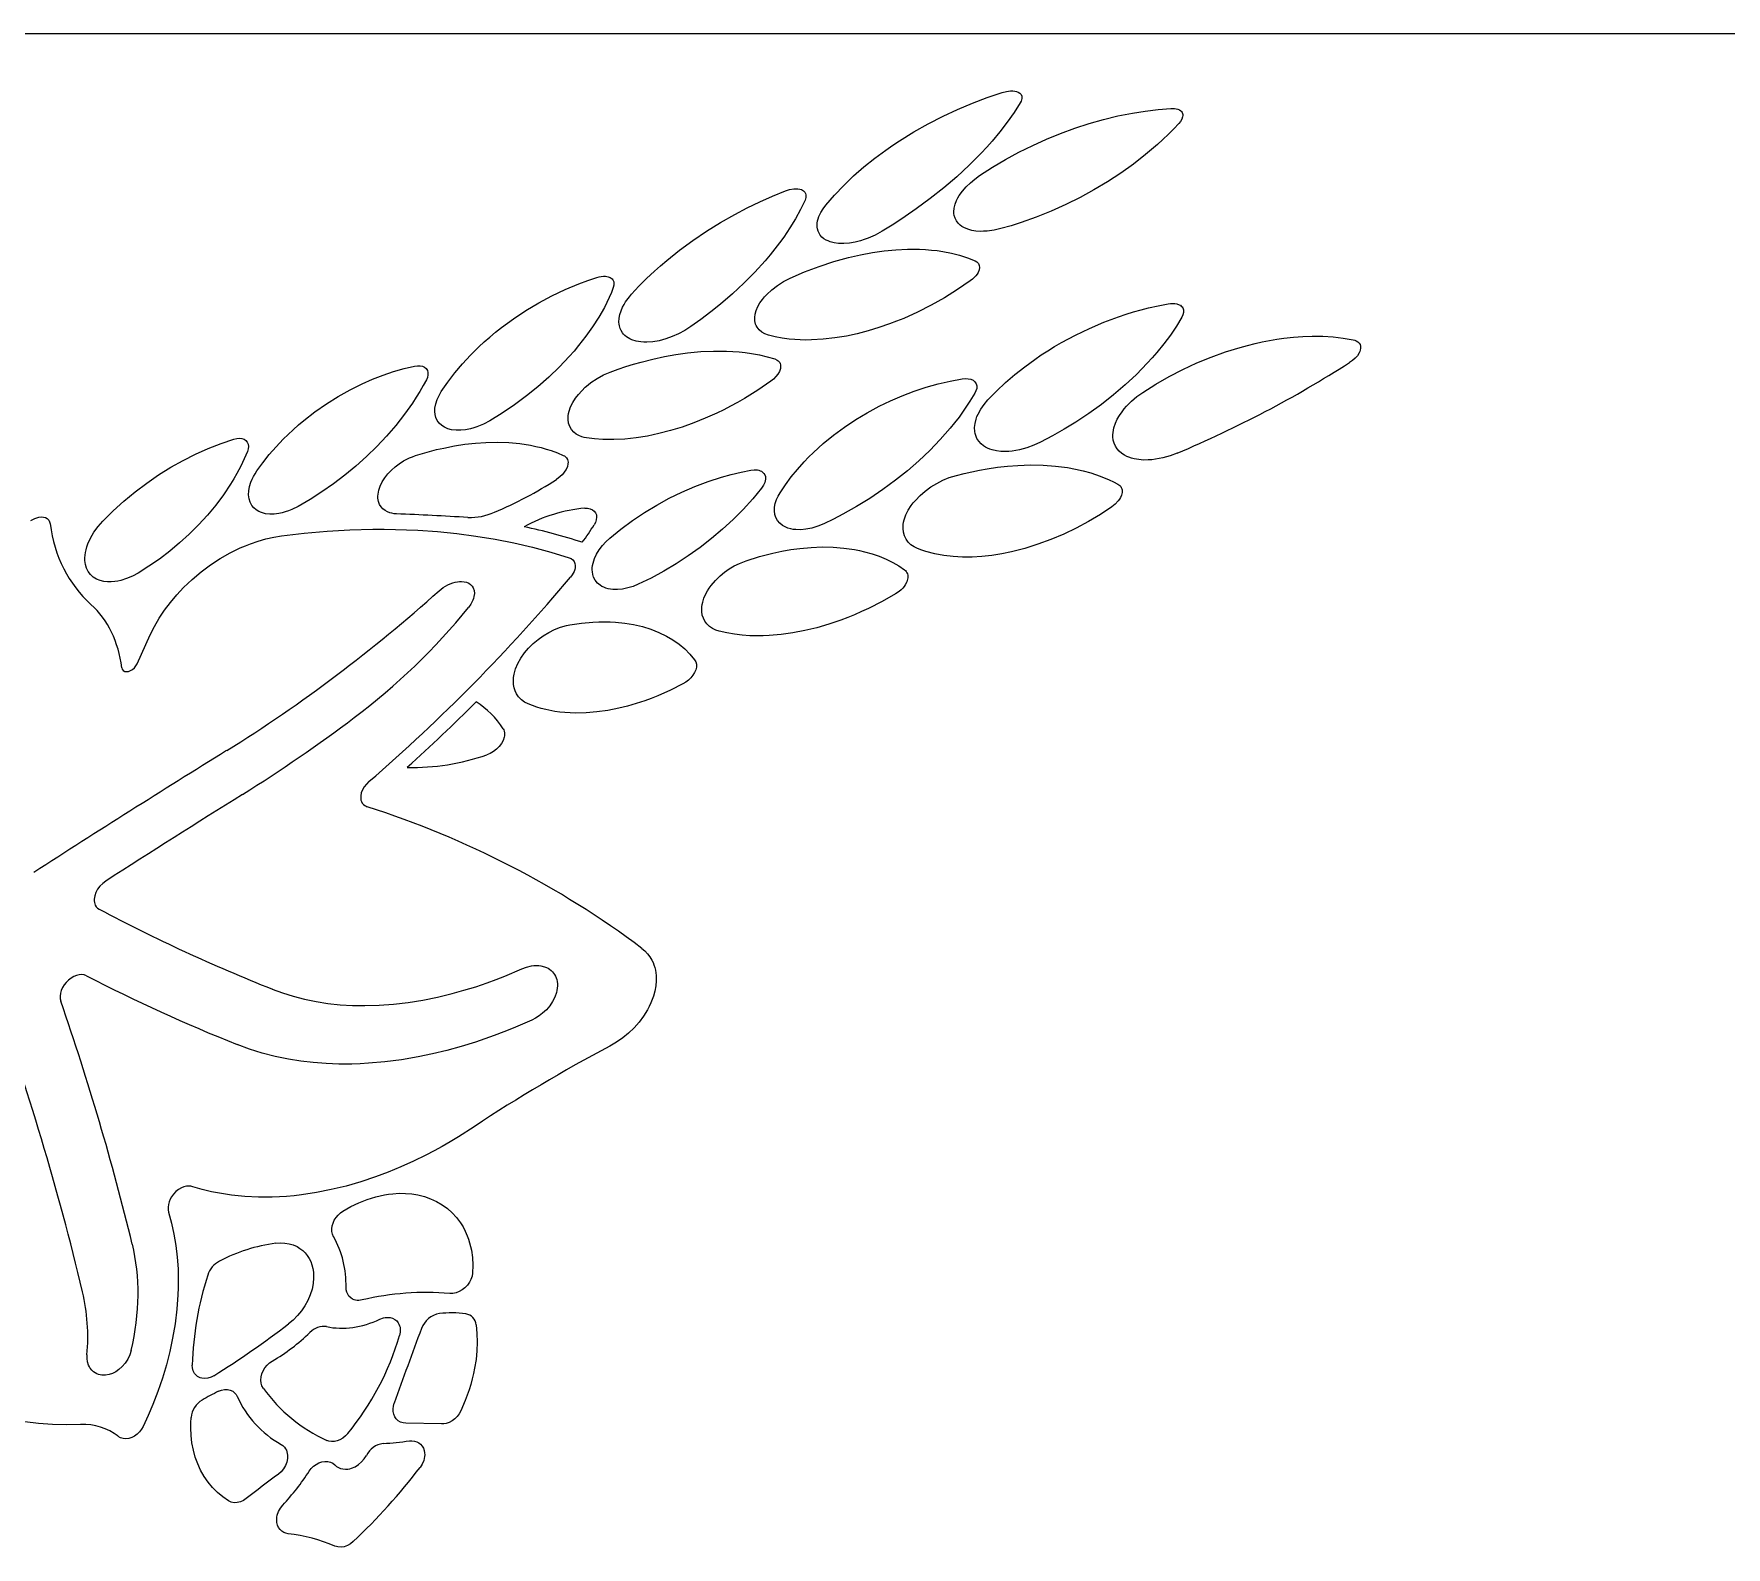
# Model space of a CAD drawing. Extents: x -180 to 858, y -94 to 522.
# Drawn here: x 804.39 to 822.95, y 187.98 to 204.57 of the extents above; entities that cross this region are included whole.
import ezdxf

# ---------------------------------------------------------------- set-up
doc = ezdxf.new("R2010")
doc.units = 0
doc.header["$LTSCALE"] = 7
doc.header["$MEASUREMENT"] = 0
doc.layers.add('8', color=250, linetype='CONTINUOUS', lineweight=15)

msp = doc.modelspace()

# ---------------------------------------------------------------- linework, layer by layer
at = {"layer": '8'}
for p, q in [((811.3815, 204.5703), (798.8225, 204.5703)), ((847.0733, 204.5703), (811.3815, 204.5703)), ((805.5242, 197.6631), (805.6687, 197.9822)), ((808.8622, 189.3312), (808.4699, 189.3399))]:
    msp.add_line(p, q, dxfattribs=at)
for points in [[(815.0107, 203.9282), (815.0564, 203.9397), (815.1024, 203.9452), (815.1258, 203.9451), (815.148, 203.9428), (815.1669, 203.9386), (815.1842, 203.9321), (815.2021, 203.9208), (815.2158, 203.9058), (815.2238, 203.8875), (815.2257, 203.8751), (815.2252, 203.862), (815.2222, 203.847), (815.2167, 203.8319), (815.2077, 203.8145)], [(813.0753, 202.6916), (813.1708, 202.8024), (813.2729, 202.9095), (813.3809, 203.0126), (813.4941, 203.1115), (813.6119, 203.2062), (813.7338, 203.2966), (813.8087, 203.3487), (813.8848, 203.3991), (814.0401, 203.4953), (814.1992, 203.585), (814.3615, 203.6682), (814.5212, 203.7426), (814.6831, 203.8108), (814.8464, 203.8727), (815.0107, 203.9282)], [(815.2077, 203.8145), (815.1394, 203.7073), (815.0648, 203.6015), (814.9843, 203.4972), (814.8985, 203.3945), (814.8402, 203.3289), (814.78, 203.2641), (814.7145, 203.1968), (814.6471, 203.1304), (814.5108, 203.0042), (814.3684, 202.8822), (814.2206, 202.7647), (814.0678, 202.6518), (813.9457, 202.5671), (813.821, 202.4853), (813.6941, 202.4068)], [(814.7615, 203.0164), (814.902, 203.1077), (815.0463, 203.1934), (815.1937, 203.2735), (815.3438, 203.3478), (815.4962, 203.4164), (815.6504, 203.4792), (815.8062, 203.5361), (815.963, 203.5869), (816.1207, 203.6316), (816.2789, 203.67), (816.4373, 203.7018), (816.5783, 203.7245), (816.7188, 203.7414), (816.8582, 203.7525)], [(816.8582, 203.7525), (816.8988, 203.7516), (816.9182, 203.7484), (816.9365, 203.7432), (816.9529, 203.7358), (816.9667, 203.7262), (816.975, 203.7178), (816.9815, 203.7082), (816.9862, 203.6976), (816.9887, 203.6863), (816.9893, 203.6741), (816.9877, 203.6614), (816.9789, 203.6352), (816.9642, 203.6099), (816.9457, 203.5868)], [(816.9457, 203.5868), (816.8902, 203.5276), (816.8326, 203.4695), (816.7727, 203.4121), (816.7109, 203.3558), (816.5827, 203.247), (816.4484, 203.1428), (816.3088, 203.0436), (816.1645, 202.9496), (816.0159, 202.8608), (815.8637, 202.7776), (815.7063, 202.6991), (815.5459, 202.6269), (815.3831, 202.5612), (815.2185, 202.5024), (815.1076, 202.4672), (814.9963, 202.4354)], [(814.9963, 202.4354), (814.92, 202.4181), (814.8439, 202.4078), (814.8064, 202.4055), (814.7694, 202.4053), (814.7213, 202.4085), (814.6753, 202.416), (814.632, 202.428), (814.5883, 202.4467), (814.5685, 202.4584), (814.5502, 202.4715), (814.5263, 202.4941), (814.5067, 202.5199), (814.4921, 202.5485), (814.4828, 202.5797), (814.4798, 202.5992), (814.4787, 202.6193), (814.4822, 202.6607), (814.4926, 202.7029), (814.5093, 202.745), (814.5226, 202.7711), (814.5379, 202.7967), (814.5737, 202.8467), (814.6153, 202.8942), (814.6618, 202.9389), (814.7102, 202.9791), (814.7615, 203.0164)], [(810.9464, 201.7169), (811.0268, 201.8032), (811.1104, 201.8872), (811.197, 201.9689), (811.2638, 202.0286), (811.332, 202.087), (811.4727, 202.1995), (811.6181, 202.3063), (811.7679, 202.4073), (811.9213, 202.5023), (812.078, 202.5912), (812.2143, 202.6625), (812.3526, 202.7294), (812.4924, 202.7917), (812.6332, 202.8492)], [(812.6332, 202.8492), (812.6787, 202.8637), (812.7245, 202.8717), (812.7477, 202.8728), (812.77, 202.8717), (812.7894, 202.8686), (812.8074, 202.863), (812.8201, 202.857), (812.8316, 202.8493), (812.8442, 202.8364), (812.853, 202.8211), (812.8576, 202.8041), (812.8581, 202.7908), (812.8565, 202.7768), (812.8475, 202.7484)], [(812.8475, 202.7484), (812.7983, 202.6458), (812.7425, 202.5437), (812.6807, 202.4426), (812.6134, 202.3426), (812.5664, 202.2777), (812.5172, 202.2136), (812.4644, 202.148), (812.4096, 202.0833), (812.2963, 201.9586), (812.1766, 201.8376), (812.051, 201.7207), (811.9201, 201.6079), (811.8142, 201.5228), (811.7055, 201.4404), (811.5944, 201.3611)], [(813.6941, 202.4068), (813.6176, 202.365), (813.5382, 202.3301), (813.4978, 202.3153), (813.457, 202.3024), (813.3956, 202.287), (813.3344, 202.2767), (813.2743, 202.2718), (813.2161, 202.2729), (813.1672, 202.2793), (813.1215, 202.2913), (813.1001, 202.2995), (813.08, 202.3092), (813.0554, 202.3245), (813.0336, 202.3425), (813.0152, 202.3631), (813.0014, 202.3843), (812.9909, 202.4075), (812.984, 202.4323), (812.9811, 202.4518), (812.9803, 202.4719), (812.9817, 202.4951), (812.9855, 202.5188), (812.992, 202.5435), (813.0006, 202.5683), (813.0204, 202.6107), (813.0455, 202.6518), (813.0753, 202.6916)], [(812.684, 201.8919), (812.8422, 201.9599), (813.0023, 202.0203), (813.1637, 202.0731), (813.2448, 202.0964), (813.3259, 202.1178), (813.4559, 202.1476), (813.5858, 202.1718), (813.7152, 202.1904), (813.8436, 202.203), (813.9708, 202.2094), (814.1033, 202.209), (814.1697, 202.2059), (814.2355, 202.2008), (814.2982, 202.1938), (814.3601, 202.1849), (814.4525, 202.1672), (814.5422, 202.1445), (814.6288, 202.1167), (814.7116, 202.0836)], [(814.7116, 202.0836), (814.7327, 202.0708), (814.749, 202.0531), (814.7586, 202.0317), (814.7608, 202.0075), (814.7559, 201.9816), (814.7452, 201.9556), (814.7341, 201.937), (814.721, 201.9192), (814.7039, 201.8999), (814.6848, 201.882), (814.6585, 201.8611)], [(808.8596, 200.65), (808.9306, 200.7533), (809.0076, 200.8541), (809.0903, 200.9519), (809.1782, 201.0465), (809.2706, 201.1377), (809.3305, 201.1929), (809.392, 201.2466), (809.4549, 201.2988), (809.5192, 201.3495), (809.6512, 201.4461), (809.7875, 201.5362), (809.928, 201.6199), (810.072, 201.6968), (810.2185, 201.7667), (810.3668, 201.8291), (810.4652, 201.866), (810.5639, 201.8995)], [(810.5639, 201.8995), (810.5886, 201.9064), (810.6135, 201.9111), (810.6373, 201.9132), (810.6602, 201.9129), (810.6878, 201.9084), (810.7126, 201.8987), (810.7327, 201.8838), (810.7402, 201.8747), (810.7503, 201.8533), (810.7527, 201.8412), (810.7521, 201.8155), (810.7451, 201.7889)], [(810.7451, 201.7889), (810.7238, 201.7346), (810.7002, 201.6803), (810.6471, 201.5722), (810.5864, 201.4649), (810.5188, 201.3592), (810.4449, 201.2552), (810.3652, 201.1534), (810.315, 201.0934), (810.2628, 201.0344), (810.1536, 200.9193), (810.0384, 200.8085), (809.9177, 200.7023), (809.7919, 200.6008), (809.6616, 200.5044), (809.5276, 200.4136), (809.3905, 200.3288)], [(811.5944, 201.3611), (811.5294, 201.3195), (811.4617, 201.2828), (811.392, 201.2515), (811.3211, 201.2259), (811.2497, 201.2067), (811.1787, 201.1944), (811.1112, 201.1896), (811.0783, 201.1902), (811.0461, 201.1928), (810.9963, 201.2016), (810.9501, 201.2162), (810.928, 201.2262), (810.9073, 201.2378), (810.8895, 201.2501), (810.8731, 201.2638), (810.8588, 201.2783), (810.8462, 201.294), (810.832, 201.3168), (810.8209, 201.3414), (810.8131, 201.3677), (810.8095, 201.3883), (810.8077, 201.4096), (810.8098, 201.4538), (810.8173, 201.4932), (810.8299, 201.5332), (810.8471, 201.573), (810.8627, 201.6026), (810.8804, 201.6316), (810.9215, 201.6877), (810.9464, 201.7169)], [(812.4468, 201.2673), (812.4081, 201.2815), (812.3736, 201.3009), (812.3444, 201.3254), (812.332, 201.3396), (812.3214, 201.355), (812.3125, 201.3714), (812.3055, 201.3888), (812.2975, 201.4234), (812.2961, 201.4602), (812.3011, 201.4991), (812.3123, 201.5386), (812.3298, 201.5797), (812.3526, 201.62), (812.3798, 201.6589), (812.4027, 201.6869), (812.4276, 201.714), (812.4819, 201.7647), (812.5452, 201.8131), (812.613, 201.8556), (812.684, 201.8919)], [(814.6585, 201.8611), (814.5208, 201.7665), (814.3784, 201.6779), (814.2321, 201.5957), (814.0822, 201.5201), (813.9296, 201.4516), (813.8523, 201.4201), (813.7746, 201.3906), (813.6573, 201.3501), (813.5393, 201.3143), (813.421, 201.2835), (813.3027, 201.2579), (813.174, 201.2362), (813.0463, 201.2215), (812.9201, 201.2142), (812.8567, 201.2134), (812.7941, 201.2147), (812.7342, 201.218), (812.6752, 201.2234), (812.5969, 201.234), (812.5206, 201.2486), (812.4468, 201.2673)], [(814.8527, 200.5568), (814.9464, 200.6537), (815.0452, 200.7469), (815.1486, 200.836), (815.2562, 200.9212), (815.3676, 201.0021), (815.4384, 201.0503), (815.5106, 201.0969), (815.5846, 201.1423), (815.6597, 201.1859), (815.8118, 201.2675), (815.9672, 201.342), (816.1256, 201.4093), (816.2863, 201.4693), (816.3683, 201.4967), (816.4507, 201.5221), (816.5316, 201.545), (816.6126, 201.5659), (816.7207, 201.5905), (816.8287, 201.6114)], [(816.8287, 201.6114), (816.854, 201.6148), (816.8792, 201.6159), (816.9026, 201.6145), (816.9248, 201.6107), (816.9512, 201.6014), (816.963, 201.5947), (816.9735, 201.5868), (816.9824, 201.5776), (816.9894, 201.5672), (816.9945, 201.5558), (816.9977, 201.5434), (816.9989, 201.5304), (816.9982, 201.5171), (816.9916, 201.4904), (816.9799, 201.4655)], [(816.9799, 201.4655), (816.9196, 201.366), (816.8535, 201.2681), (816.7821, 201.1719), (816.7057, 201.0776), (816.6538, 201.0176), (816.6002, 200.9586), (816.5415, 200.8971), (816.4811, 200.8367), (816.3587, 200.7225), (816.2305, 200.6128), (816.097, 200.5078), (815.9586, 200.4078), (815.8159, 200.3129), (815.6897, 200.2355), (815.5608, 200.1622), (815.4296, 200.0934)], [(816.5513, 200.6397), (816.6939, 200.7305), (816.8407, 200.8148), (816.991, 200.8924), (817.1445, 200.9633), (817.3005, 201.0272), (817.4586, 201.084), (817.6184, 201.1334), (817.7002, 201.1556), (817.7823, 201.1758), (817.8616, 201.1933), (817.941, 201.2088), (818.0194, 201.2221), (818.0978, 201.2333), (818.2022, 201.245), (818.3062, 201.2528), (818.4096, 201.2565), (818.5247, 201.2555), (818.6383, 201.2488), (818.7498, 201.2361), (818.8588, 201.2171)], [(818.8588, 201.2171), (818.875, 201.2128), (818.8905, 201.2066), (818.9089, 201.1954), (818.9238, 201.1811), (818.934, 201.1643), (818.9394, 201.1456), (818.9401, 201.1253), (818.9364, 201.1043), (818.931, 201.0882), (818.9236, 201.0723), (818.9039, 201.0422), (818.8792, 201.0144), (818.8503, 200.9889), (818.8184, 200.9663)], [(810.7124, 200.8627), (810.7969, 200.8934), (810.8818, 200.922), (810.9659, 200.9483), (811.0501, 200.9725), (811.1776, 201.0051), (811.3051, 201.0329), (811.4323, 201.0557), (811.5592, 201.0733), (811.7033, 201.0869), (811.8458, 201.0933), (811.9864, 201.0921), (812.0562, 201.0886), (812.1251, 201.0831), (812.1926, 201.0756), (812.2591, 201.066), (812.3468, 201.05), (812.4326, 201.0301), (812.5161, 201.0062)], [(812.5161, 201.0062), (812.5415, 200.9947), (812.5526, 200.9865), (812.5621, 200.9769), (812.5697, 200.9663), (812.5752, 200.9548), (812.5787, 200.9422), (812.5803, 200.9287), (812.5798, 200.9146), (812.5774, 200.9001), (812.5668, 200.8695), (812.5501, 200.8399), (812.5285, 200.8123), (812.5023, 200.7862), (812.4732, 200.7628)], [(806.8371, 199.7785), (806.903, 199.8692), (806.9733, 199.9576), (807.048, 200.0433), (807.1266, 200.1262), (807.1804, 200.1794), (807.2358, 200.2311), (807.2936, 200.2824), (807.3528, 200.3323), (807.4736, 200.4263), (807.5987, 200.5138), (807.7274, 200.5946), (807.859, 200.6684), (807.9929, 200.7348), (808.1065, 200.7846), (808.221, 200.829), (808.3362, 200.8677), (808.4515, 200.9005), (808.5665, 200.9272)], [(808.5665, 200.9272), (808.5968, 200.9314), (808.626, 200.9311), (808.6529, 200.926), (808.6754, 200.9161), (808.6939, 200.901), (808.7069, 200.8815), (808.7134, 200.8582), (808.7133, 200.832), (808.707, 200.8046), (808.6954, 200.7775)], [(810.4516, 200.1419), (810.4255, 200.1471), (810.4003, 200.1543), (810.3685, 200.167), (810.3396, 200.1832), (810.3141, 200.2028), (810.288, 200.2315), (810.2683, 200.2647), (810.2555, 200.3018), (810.2498, 200.3419), (810.2512, 200.3842), (810.2549, 200.4083), (810.2606, 200.4326), (810.2775, 200.4815), (810.3013, 200.5298), (810.331, 200.5767), (810.363, 200.6185), (810.3986, 200.6582), (810.4374, 200.6957), (810.4683, 200.7221), (810.5006, 200.7472), (810.5681, 200.7924), (810.6391, 200.8312), (810.7124, 200.8627)], [(812.5741, 199.5402), (812.6326, 199.6278), (812.696, 199.7132), (812.764, 199.7962), (812.8364, 199.8768), (812.8867, 199.9291), (812.9387, 199.9801), (813.0473, 200.0783), (813.1613, 200.1714), (813.2801, 200.259), (813.4031, 200.3409), (813.5296, 200.4169), (813.6594, 200.4871), (813.7855, 200.5482), (813.9138, 200.6037), (814.0437, 200.6533), (814.1749, 200.6968), (814.307, 200.7339), (814.4396, 200.7645), (814.5723, 200.7883)], [(814.5723, 200.7883), (814.6046, 200.7912), (814.6362, 200.7899), (814.6654, 200.7837), (814.6901, 200.7726), (814.7105, 200.756), (814.7185, 200.7459), (814.7245, 200.7348), (814.7286, 200.7229), (814.7308, 200.7102), (814.7298, 200.6834), (814.7222, 200.6561), (814.7097, 200.6302)], [(808.6954, 200.7775), (808.6611, 200.7138), (808.6247, 200.6506), (808.5853, 200.5866), (808.544, 200.5232), (808.4561, 200.3994), (808.361, 200.2785), (808.2595, 200.1609), (808.1521, 200.0471), (808.0394, 199.9374), (807.9219, 199.8321), (807.8001, 199.7315), (807.6768, 199.6379), (807.5499, 199.5493), (807.4202, 199.4662), (807.2882, 199.3891)], [(809.3905, 200.3288), (809.3216, 200.2923), (809.2506, 200.2627), (809.2147, 200.2507), (809.1787, 200.2408), (809.1249, 200.23), (809.072, 200.2244), (809.0208, 200.2245), (808.9721, 200.2306), (808.9322, 200.2412), (808.8957, 200.2568), (808.8634, 200.2774), (808.8361, 200.303), (808.8144, 200.3332), (808.8004, 200.3634), (808.7916, 200.3962), (808.7879, 200.4312), (808.7894, 200.4681), (808.798, 200.5149), (808.8135, 200.5619), (808.8341, 200.6064), (808.8596, 200.65)], [(812.4732, 200.7628), (812.3307, 200.665), (812.1838, 200.5738), (812.1084, 200.5304), (812.0321, 200.4889), (811.9559, 200.4497), (811.8791, 200.4124), (811.754, 200.3563), (811.6275, 200.3055), (811.5, 200.2602), (811.3719, 200.2207), (811.2435, 200.1874), (811.1191, 200.1611), (810.995, 200.1413), (810.8718, 200.1282), (810.7504, 200.1223), (810.6313, 200.1238), (810.5403, 200.1304), (810.4516, 200.1419)], [(814.7097, 200.6302), (814.6559, 200.5422), (814.5979, 200.4552), (814.536, 200.3697), (814.4883, 200.3079), (814.4387, 200.2469), (814.3849, 200.184), (814.3292, 200.122), (814.2153, 200.0039), (814.0953, 199.8901), (813.9697, 199.7807), (813.8391, 199.6761), (813.7008, 199.5744), (813.5583, 199.4782), (813.4118, 199.3878), (813.2615, 199.3034), (813.158, 199.2498), (813.0533, 199.1994)], [(816.9285, 199.9743), (816.8505, 199.945), (816.7709, 199.9222), (816.6904, 199.9065), (816.6502, 199.9016), (816.6102, 199.8988), (816.5576, 199.8985), (816.5064, 199.9025), (816.457, 199.911), (816.4278, 199.9186), (816.3997, 199.9281), (816.3746, 199.9388), (816.3508, 199.9512), (816.3207, 199.971), (816.2939, 199.9941), (816.271, 200.0202), (816.2519, 200.0497), (816.2376, 200.0818), (816.2281, 200.1159), (816.2236, 200.1517), (816.2233, 200.1762), (816.225, 200.2011), (816.2345, 200.2514), (816.2512, 200.3016), (816.2711, 200.345), (816.2955, 200.3874), (816.3237, 200.4284), (816.3471, 200.4583), (816.3722, 200.4873), (816.4271, 200.5423), (816.4871, 200.5933), (816.5513, 200.6397)], [(815.4296, 200.0934), (815.3553, 200.0595), (815.2789, 200.0317), (815.2011, 200.0107), (815.1603, 200.0026), (815.1196, 199.9966), (815.0824, 199.9932), (815.0456, 199.9918), (814.9954, 199.9934), (814.9468, 199.9994), (814.9005, 200.01), (814.8741, 200.0188), (814.849, 200.0294), (814.827, 200.0408), (814.8064, 200.0538), (814.7775, 200.0772), (814.7529, 200.1042), (814.7332, 200.1345), (814.7188, 200.1677), (814.7128, 200.1885), (814.7088, 200.2099), (814.7065, 200.2546), (814.7114, 200.3006), (814.7231, 200.3467), (814.733, 200.3743), (814.7451, 200.4018), (814.775, 200.4559), (814.8113, 200.5078), (814.8527, 200.5568)], [(805.1486, 199.2293), (805.2618, 199.3417), (805.38, 199.4489), (805.5026, 199.5505), (805.6292, 199.6461), (805.7592, 199.7355), (805.8923, 199.8185), (806.0278, 199.8948), (806.1654, 199.964), (806.3045, 200.0261), (806.4446, 200.0806), (806.5853, 200.1274)], [(806.5853, 200.1274), (806.6157, 200.1345), (806.6454, 200.137), (806.6731, 200.1344), (806.6968, 200.1267), (806.7171, 200.1138), (806.7323, 200.096), (806.7416, 200.074), (806.7446, 200.0485), (806.7415, 200.0211), (806.733, 199.9935)], [(808.5746, 199.9465), (808.7301, 199.9923), (808.8079, 200.0122), (808.8858, 200.03), (809.0024, 200.0528), (809.1185, 200.0708), (809.2341, 200.0837), (809.3488, 200.0916), (809.4747, 200.094), (809.5986, 200.0898), (809.7201, 200.0787), (809.8387, 200.0603), (809.8973, 200.0483), (809.955, 200.0344), (810.0105, 200.0189), (810.065, 200.0016), (810.1318, 199.9771), (810.1966, 199.9497)], [(806.733, 199.9935), (806.6989, 199.9128), (806.6605, 199.8324), (806.6182, 199.7525), (806.5842, 199.693), (806.548, 199.6341), (806.4703, 199.518), (806.3856, 199.4047), (806.2946, 199.2948), (806.1979, 199.1887), (806.0961, 199.0868), (805.9897, 198.9895), (805.881, 198.8989), (805.7686, 198.8133), (805.6531, 198.7334), (805.5352, 198.6596)], [(808.3675, 199.3082), (808.3418, 199.3103), (808.317, 199.3145), (808.2934, 199.3207), (808.2711, 199.329), (808.2438, 199.3435), (808.2199, 199.3618), (808.1997, 199.3836), (808.1821, 199.4121), (808.1704, 199.4443), (808.1647, 199.4797), (808.1641, 199.501), (808.1654, 199.5229), (808.1737, 199.5672), (808.1896, 199.6136), (808.212, 199.6591), (808.2401, 199.7032), (808.2731, 199.7455), (808.3115, 199.7863), (808.3535, 199.824), (808.3986, 199.8582), (808.4459, 199.8886), (808.5094, 199.9213), (808.5419, 199.9349), (808.5746, 199.9465)], [(810.1966, 199.9497), (810.2089, 199.943), (810.2199, 199.9347), (810.2323, 199.9212), (810.2415, 199.9054), (810.2469, 199.8879), (810.2486, 199.8735), (810.2482, 199.8583), (810.2416, 199.827), (810.2283, 199.7961), (810.2155, 199.775), (810.2004, 199.7548), (810.1832, 199.7355), (810.1643, 199.7175), (810.1226, 199.686)], [(807.2882, 199.3891), (807.219, 199.3551), (807.1835, 199.3409), (807.1479, 199.3288), (807.1126, 199.3191), (807.0775, 199.3118), (807.0276, 199.3056), (806.9789, 199.305), (806.9323, 199.3103), (806.8892, 199.3217), (806.8576, 199.3354), (806.829, 199.3532), (806.8041, 199.375), (806.7832, 199.4006), (806.7644, 199.4352), (806.7523, 199.4739), (806.747, 199.5166), (806.7487, 199.5617), (806.7573, 199.609), (806.7723, 199.6569), (806.7848, 199.687), (806.7995, 199.7169), (806.8173, 199.7481), (806.8371, 199.7785)], [(810.7079, 199.0423), (810.8297, 199.1414), (810.9561, 199.2348), (811.0867, 199.3222), (811.221, 199.4035), (811.3584, 199.4785), (811.4985, 199.5469), (811.6408, 199.6086), (811.785, 199.6632), (811.9306, 199.7107), (812.0379, 199.7407), (812.1456, 199.7666), (812.2532, 199.7882)], [(812.2532, 199.7882), (812.2897, 199.7921), (812.3249, 199.79), (812.3414, 199.7865), (812.3568, 199.7814), (812.3703, 199.7746), (812.3826, 199.766), (812.3964, 199.752), (812.4066, 199.7354), (812.4125, 199.717), (812.4143, 199.703), (812.4139, 199.6883), (812.4112, 199.6709), (812.4062, 199.6532), (812.3914, 199.621), (812.3715, 199.5915)], [(814.0827, 198.9272), (814.0438, 198.9459), (814.0089, 198.9696), (813.979, 198.9981), (813.955, 199.0308), (813.9377, 199.0668), (813.9268, 199.106), (813.9224, 199.1474), (813.9244, 199.19), (813.9287, 199.2166), (813.9351, 199.2434), (813.954, 199.2969), (813.9802, 199.3492), (814.0124, 199.3995), (814.0342, 199.4284), (814.0576, 199.4565), (814.1093, 199.5097), (814.166, 199.5586), (814.2271, 199.603), (814.2917, 199.6425), (814.359, 199.6768), (814.4284, 199.7054), (814.4677, 199.7189), (814.5073, 199.7303)], [(814.5073, 199.7303), (814.5921, 199.7515), (814.6769, 199.7707), (814.7608, 199.7876), (814.8446, 199.8023), (814.9572, 199.8189), (815.0695, 199.8314), (815.1814, 199.8399), (815.3204, 199.8444), (815.4578, 199.8421), (815.5931, 199.8326), (815.6599, 199.825), (815.7258, 199.8155), (815.8125, 199.7998), (815.8975, 199.7806), (815.9807, 199.7577), (816.084, 199.7228), (816.1834, 199.6816), (816.2314, 199.6587), (816.2781, 199.6341)], [(812.3715, 199.5915), (812.2738, 199.4728), (812.1695, 199.3578), (812.0592, 199.2468), (811.9434, 199.14), (811.8226, 199.0377), (811.6973, 198.9402), (811.5679, 198.8479), (811.4348, 198.761), (811.2983, 198.6798), (811.1591, 198.6047), (811.0173, 198.5361)], [(813.0533, 199.1994), (812.9892, 199.173), (812.9235, 199.1528), (812.8576, 199.1396), (812.801, 199.1343), (812.7459, 199.1354), (812.7192, 199.1385), (812.6932, 199.1434), (812.6602, 199.1528), (812.6293, 199.1656), (812.6011, 199.1817), (812.5714, 199.2057), (812.5471, 199.2344), (812.5289, 199.2671), (812.5173, 199.303), (812.5124, 199.3415), (812.514, 199.3818), (812.5219, 199.4236), (812.5356, 199.4652), (812.5529, 199.5032), (812.5741, 199.5402)], [(816.2781, 199.6341), (816.2897, 199.6267), (816.3, 199.6179), (816.3088, 199.6076), (816.3159, 199.5962), (816.3211, 199.5838), (816.3243, 199.5709), (816.3256, 199.5572), (816.3249, 199.5432), (816.3185, 199.5144), (816.3063, 199.4864), (816.2949, 199.4676), (816.2814, 199.4494), (816.2493, 199.4157), (816.2125, 199.3864)], [(810.4335, 199.3692), (810.463, 199.3689), (810.4909, 199.3639), (810.5156, 199.3539), (810.5355, 199.3392), (810.5504, 199.3196), (810.5594, 199.2965), (810.5619, 199.2704), (810.5581, 199.2428), (810.5488, 199.2151), (810.535, 199.1882)], [(816.2125, 199.3864), (816.0858, 199.3027), (815.9551, 199.2246), (815.821, 199.1524), (815.6837, 199.0863), (815.5437, 199.027), (815.4016, 198.9746), (815.2579, 198.9297), (815.1856, 198.9102), (815.1132, 198.8927), (815.0043, 198.8706), (814.8956, 198.8535), (814.7874, 198.8417), (814.6799, 198.8353), (814.5743, 198.8348), (814.4703, 198.8403), (814.3685, 198.8521), (814.2695, 198.8703), (814.174, 198.8953), (814.1278, 198.9104), (814.0827, 198.9272)], [(804.3599, 199.2351), (804.3812, 199.2477), (804.4031, 199.2581), (804.4246, 199.266), (804.4459, 199.2715), (804.4725, 199.2746), (804.4978, 199.2732), (804.5205, 199.2669), (804.5392, 199.2561), (804.5542, 199.2406), (804.5645, 199.2214), (804.5695, 199.2007)], [(805.5352, 198.6596), (805.4727, 198.6261), (805.4088, 198.5989), (805.3446, 198.5787), (805.3126, 198.5715), (805.281, 198.5662), (805.2396, 198.5625), (805.1993, 198.5627), (805.1606, 198.5669), (805.1176, 198.5772), (805.078, 198.5935), (805.0427, 198.6156), (805.0124, 198.6435), (804.9882, 198.676), (804.9699, 198.7131), (804.958, 198.7541), (804.9522, 198.7983), (804.9518, 198.8267), (804.9537, 198.8557), (804.9579, 198.8854), (804.9643, 198.9156), (804.9731, 198.9468), (804.984, 198.9781), (805.0117, 199.04), (805.03, 199.0735), (805.0502, 199.1063), (805.0963, 199.1698), (805.1486, 199.2293)], [(807.1057, 199.0677), (807.3571, 199.0974), (807.608, 199.1193), (807.8581, 199.1336), (808.1072, 199.14), (808.2321, 199.1402), (808.3566, 199.1384), (808.4794, 199.1347), (808.6017, 199.1289), (808.8159, 199.1139), (809.0286, 199.0925), (809.2396, 199.0648), (809.4485, 199.0306), (809.6553, 198.9898), (809.8596, 198.9424), (810.0612, 198.8883), (810.26, 198.8273)], [(805.6687, 197.9822), (805.7147, 198.0744), (805.7672, 198.1648), (805.8256, 198.2528), (805.8897, 198.3382), (805.9587, 198.4205), (806.0324, 198.4992), (806.0785, 198.5447), (806.1261, 198.5887), (806.225, 198.6722), (806.3285, 198.7492), (806.4357, 198.8192), (806.544, 198.8808), (806.6545, 198.935), (806.7105, 198.9591), (806.7667, 198.9812), (806.8515, 199.0104), (806.9365, 199.0346), (807.0214, 199.0538), (807.1057, 199.0677)], [(811.0173, 198.5361), (810.9617, 198.5133), (810.9049, 198.4958), (810.8478, 198.484), (810.7916, 198.4785), (810.7391, 198.4797), (810.6891, 198.4876), (810.6652, 198.4943), (810.6425, 198.5029), (810.6213, 198.5132), (810.6016, 198.5253), (810.5718, 198.5502), (810.5476, 198.5802), (810.5297, 198.6145), (810.5208, 198.6425), (810.5157, 198.6721), (810.5144, 198.6944), (810.5151, 198.7173), (810.5181, 198.7427), (810.5233, 198.7682), (810.5394, 198.8183), (810.5626, 198.8675), (810.5919, 198.915), (810.6264, 198.9603), (810.6652, 199.0028), (810.7079, 199.0423)], [(812.2006, 198.7942), (812.3473, 198.8399), (812.421, 198.86), (812.4949, 198.878), (812.5937, 198.8988), (812.6925, 198.916), (812.791, 198.9293), (812.9138, 198.9404), (813.0355, 198.945), (813.1556, 198.9429), (813.2738, 198.9338), (813.3893, 198.9175), (813.4459, 198.9065), (813.5015, 198.8936), (813.5827, 198.8709), (813.6614, 198.8437), (813.7375, 198.812), (813.8104, 198.7758), (813.8759, 198.7375), (813.9378, 198.6953)], [(810.26, 198.8273), (810.2818, 198.8176), (810.3004, 198.8035), (810.3147, 198.7855), (810.3237, 198.7645), (810.3275, 198.7409), (810.3261, 198.716), (810.3218, 198.6967), (810.315, 198.6775), (810.3054, 198.6574), (810.2937, 198.638), (810.2753, 198.6135)], [(811.9075, 198.0217), (811.868, 198.0347), (811.8313, 198.0526), (811.7985, 198.0752), (811.7706, 198.1022), (811.749, 198.1316), (811.7326, 198.1642), (811.7215, 198.1994), (811.7158, 198.2367), (811.715, 198.2622), (811.7164, 198.288), (811.7201, 198.3148), (811.726, 198.3417), (811.7392, 198.3836), (811.757, 198.4249), (811.7788, 198.4654), (811.7977, 198.495), (811.8184, 198.5238), (811.8649, 198.5786), (811.9172, 198.6293), (811.966, 198.6691), (812.0176, 198.7052), (812.0718, 198.7374), (812.1279, 198.7654), (812.2006, 198.7942)], [(808.8358, 198.4657), (808.8814, 198.5012), (808.9317, 198.5304), (808.9581, 198.5423), (808.9848, 198.5521), (809.0113, 198.5596), (809.0375, 198.5646), (809.0598, 198.5669), (809.0816, 198.5673), (809.1098, 198.5646), (809.1361, 198.5581), (809.1601, 198.5477), (809.1801, 198.534), (809.1968, 198.5167), (809.2095, 198.4964), (809.2191, 198.4673), (809.2217, 198.4351), (809.2178, 198.4016), (809.2123, 198.3811), (809.2047, 198.3604), (809.184, 198.3199), (809.1571, 198.282)], [(813.9378, 198.6953), (813.9486, 198.6861), (813.9577, 198.6754), (813.965, 198.6635), (813.9704, 198.6506), (813.9739, 198.6368), (813.9754, 198.6226), (813.9749, 198.6076), (813.9725, 198.5922), (813.9626, 198.5614), (813.9471, 198.5318), (813.934, 198.513), (813.9191, 198.4949), (813.9008, 198.4762), (813.8809, 198.4588), (813.8396, 198.43)], [(813.8396, 198.43), (813.694, 198.3475), (813.5451, 198.2718), (813.4686, 198.2362), (813.3912, 198.2025), (813.3154, 198.1716), (813.239, 198.1426), (813.109, 198.0982), (812.9782, 198.0599), (812.8467, 198.0279), (812.7153, 198.0025), (812.5843, 197.9842), (812.4542, 197.9732), (812.3898, 197.9706), (812.3259, 197.9699), (812.2413, 197.9722), (812.158, 197.9782), (812.076, 197.988), (811.9907, 198.0026), (811.9075, 198.0217)], [(809.8132, 197.2239), (809.7734, 197.2443), (809.7379, 197.2703), (809.7076, 197.3015), (809.6834, 197.3371), (809.6688, 197.3684), (809.6583, 197.402), (809.652, 197.4374), (809.6499, 197.4746), (809.6519, 197.5128), (809.658, 197.5513), (809.6653, 197.581), (809.6746, 197.6107), (809.6992, 197.6693), (809.7319, 197.7281), (809.7712, 197.7842), (809.8162, 197.8372), (809.8661, 197.8866), (809.9201, 197.932), (809.9777, 197.9729), (810.0384, 198.0091), (810.1015, 198.04), (810.1663, 198.0652), (810.2319, 198.0841), (810.2693, 198.0918)], [(810.2693, 198.0918), (810.396, 198.1107), (810.522, 198.122), (810.5859, 198.1249), (810.6494, 198.1256), (810.7098, 198.1244), (810.7698, 198.1212), (810.8703, 198.111), (810.9686, 198.0949), (811.0641, 198.0726), (811.1564, 198.044), (811.2451, 198.0091), (811.3294, 197.9678), (811.3999, 197.926), (811.4664, 197.8791), (811.5285, 197.8273), (811.5856, 197.7708), (811.6373, 197.7098)], [(805.356, 197.621), (805.3612, 197.6039), (805.3717, 197.5905), (805.3879, 197.5817), (805.4076, 197.5788), (805.4299, 197.5819), (805.4526, 197.5903), (805.4748, 197.6037), (805.4949, 197.621), (805.5116, 197.641), (805.5242, 197.6631)], [(811.6373, 197.7098), (811.6505, 197.6863), (811.6569, 197.6587), (811.6563, 197.6292), (811.6491, 197.5983), (811.6359, 197.568), (811.6178, 197.539), (811.5949, 197.5111), (811.5686, 197.4858), (811.5393, 197.4633), (811.5073, 197.4439)], [(811.5073, 197.4439), (811.3709, 197.3752), (811.2318, 197.3138), (811.1614, 197.2859), (811.0906, 197.2599), (810.9957, 197.2286), (810.9003, 197.201), (810.8046, 197.1774), (810.6851, 197.1536), (810.5659, 197.1367), (810.4478, 197.1268), (810.3312, 197.1243), (810.2727, 197.126), (810.2147, 197.1297), (810.1596, 197.1352), (810.1052, 197.1427), (810.0039, 197.1624), (809.9546, 197.1751), (809.9063, 197.1895), (809.8591, 197.2058), (809.8132, 197.2239)], [(809.537, 196.9531), (809.5441, 196.9397), (809.5492, 196.9251), (809.5523, 196.9095), (809.5532, 196.8934), (809.5521, 196.8762), (809.5489, 196.8588), (809.537, 196.8238), (809.5189, 196.7904), (809.4944, 196.7579), (809.4652, 196.7286), (809.4325, 196.7032), (809.3969, 196.6823), (809.3594, 196.6666)], [(808.066, 196.3733), (808.0381, 196.3461), (808.0143, 196.3159), (807.9951, 196.2832), (807.9818, 196.2491), (807.9753, 196.2163), (807.9757, 196.1841), (807.9787, 196.1689), (807.9836, 196.1547), (807.9929, 196.1376), (808.0056, 196.1226), (808.021, 196.1102), (808.034, 196.1029), (808.048, 196.0974)], [(805.1798, 195.2824), (805.1462, 195.2572), (805.1162, 195.2271), (805.091, 195.1932), (805.0715, 195.1571), (805.0585, 195.1196), (805.053, 195.0837), (805.0532, 195.0655), (805.0554, 195.048), (805.0595, 195.0324), (805.0654, 195.018), (805.0764, 195.0006), (805.0907, 194.9859), (805.1076, 194.9745)], [(811.0592, 194.5445), (811.0921, 194.5168), (811.1215, 194.4858), (811.1472, 194.4517), (811.169, 194.4148), (811.181, 194.3894), (811.1913, 194.363), (811.2001, 194.3347), (811.207, 194.3057), (811.2151, 194.2468), (811.2161, 194.1907), (811.2113, 194.1338), (811.2009, 194.0765), (811.1852, 194.0195), (811.1724, 193.9828), (811.1575, 193.9464), (811.1399, 193.9086), (811.1203, 193.8715), (811.0775, 193.8023), (811.0283, 193.7364), (810.9735, 193.6743), (810.9135, 193.6164), (810.8491, 193.5634), (810.7806, 193.5158), (810.7089, 193.474)], [(807.0065, 194.0973), (807.1183, 194.056), (807.2333, 194.02), (807.3583, 193.9879), (807.4862, 193.9617), (807.6167, 193.9416), (807.7494, 193.9275), (807.8838, 193.9194), (808.0197, 193.917), (808.1774, 193.9214), (808.3365, 193.9331), (808.4966, 193.9519), (808.6573, 193.9778), (808.8184, 194.0103), (808.9794, 194.0493), (809.108, 194.0851), (809.2363, 194.1248), (809.364, 194.1683), (809.4595, 194.2033), (809.5545, 194.2404), (809.7432, 194.3204)], [(809.7432, 194.3204), (809.7944, 194.3396), (809.8474, 194.352), (809.8749, 194.3555), (809.9021, 194.3568), (809.9273, 194.3561), (809.9517, 194.3533), (809.9926, 194.3432), (810.0118, 194.3357), (810.03, 194.3265), (810.0472, 194.3157), (810.063, 194.3032), (810.0773, 194.2893), (810.0902, 194.2741), (810.1015, 194.2576), (810.1111, 194.24), (810.1189, 194.2216), (810.1248, 194.2025), (810.1294, 194.1803), (810.1318, 194.1574), (810.1322, 194.1333), (810.1304, 194.1089), (810.1266, 194.0842), (810.1207, 194.0594), (810.1035, 194.0104), (810.0787, 193.9616), (810.0478, 193.9154), (810.0115, 193.8726), (809.9705, 193.8337), (809.9326, 193.8043), (809.8923, 193.7786), (809.8504, 193.7571)], [(804.969, 194.244), (804.9446, 194.2531), (804.9176, 194.2568), (804.8895, 194.2551), (804.8587, 194.2478), (804.8282, 194.2352), (804.7992, 194.2182), (804.7717, 194.197), (804.7465, 194.1721), (804.7247, 194.1446), (804.7068, 194.1153), (804.6928, 194.0844), (804.6835, 194.0528), (804.6794, 194.0226), (804.6804, 193.9931), (804.6867, 193.9657)], [(809.8504, 193.7571), (809.6464, 193.6694), (809.5436, 193.6284), (809.4403, 193.5893), (809.337, 193.5525), (809.2333, 193.5178), (809.0771, 193.4696), (808.9204, 193.4264), (808.7634, 193.3883), (808.6063, 193.3556), (808.4233, 193.3243), (808.2409, 193.3005), (808.0595, 193.2847), (807.9693, 193.2798), (807.8795, 193.277), (807.7368, 193.2767), (807.5955, 193.2818), (807.4559, 193.2924), (807.3181, 193.3085), (807.1824, 193.3301), (807.0366, 193.3602), (806.8938, 193.3971), (806.7546, 193.4408), (806.6193, 193.4912)], [(809.2193, 192.5892), (809.0466, 192.4789), (808.9578, 192.4257), (808.8682, 192.3743), (808.78, 192.3261), (808.691, 192.2796), (808.5546, 192.2128), (808.4168, 192.1506), (808.2778, 192.0931), (808.1376, 192.0405), (807.9764, 191.9867), (807.8145, 191.9398), (807.652, 191.9001), (807.4894, 191.8679), (807.3271, 191.8433), (807.245, 191.8339), (807.1631, 191.8265), (807.0838, 191.8213), (807.0049, 191.8182), (806.8537, 191.8177), (806.7043, 191.825), (806.6304, 191.8316), (806.5571, 191.84), (806.4484, 191.8565), (806.3413, 191.8773), (806.2362, 191.9027), (806.133, 191.9325)], [(806.133, 191.9325), (806.1145, 191.9368), (806.0953, 191.9386), (806.0665, 191.9367), (806.0372, 191.9299), (806.0088, 191.9186), (805.9778, 191.9008), (805.9492, 191.8784), (805.9237, 191.8522), (805.9019, 191.8228), (805.8862, 191.7951), (805.8741, 191.7659), (805.8662, 191.7362), (805.8626, 191.7073), (805.8635, 191.6787), (805.869, 191.6517)], [(807.781, 191.6647), (807.8672, 191.714), (807.9561, 191.757), (808.0473, 191.793), (808.14, 191.8218), (808.1876, 191.8334), (808.2353, 191.843), (808.2815, 191.8503), (808.3276, 191.8556), (808.3978, 191.8597), (808.4674, 191.8588), (808.5358, 191.8529), (808.603, 191.842), (808.674, 191.8242), (808.7424, 191.8003), (808.8076, 191.7703), (808.8691, 191.7344), (808.9265, 191.6928), (808.9793, 191.6458), (809.0271, 191.5937), (809.0695, 191.5368), (809.0975, 191.4917), (809.1224, 191.4444), (809.1439, 191.3952), (809.158, 191.3572), (809.1702, 191.3182), (809.189, 191.2381), (809.2004, 191.1556), (809.2047, 191.0714), (809.202, 190.9861)], [(805.869, 191.6517), (805.9016, 191.5327), (805.9282, 191.411), (805.9487, 191.2868), (805.9634, 191.1605), (805.9723, 191.0325), (805.9754, 190.9031), (805.9746, 190.8248), (805.9717, 190.7462), (805.96, 190.5883), (805.9406, 190.4297), (805.9136, 190.271), (805.8822, 190.1242), (805.8446, 189.9782), (805.8012, 189.8329), (805.7518, 189.6886), (805.6968, 189.5454), (805.6453, 189.4242), (805.5899, 189.3045)], [(807.677, 191.3843), (807.6652, 191.4107), (807.6588, 191.4398), (807.6578, 191.4702), (807.6624, 191.5021), (807.6719, 191.5339), (807.686, 191.5643), (807.7047, 191.5936), (807.7271, 191.6206), (807.7528, 191.6444), (807.781, 191.6647)], [(807.0451, 191.3129), (807.0942, 191.3166), (807.1428, 191.3147), (807.19, 191.3073), (807.2351, 191.2942), (807.2775, 191.2754), (807.3097, 191.2559), (807.3395, 191.2328), (807.3665, 191.2064), (807.3901, 191.1772), (807.4104, 191.1452), (807.4272, 191.111), (807.4407, 191.0739), (807.4506, 191.0351), (807.4569, 190.9951), (807.4591, 190.9644), (807.4594, 190.9334), (807.4542, 190.8708), (807.4415, 190.8081), (807.4221, 190.7462), (807.3959, 190.6852), (807.3637, 190.6264), (807.3258, 190.5707), (807.2829, 190.5185), (807.2353, 190.4705), (807.1837, 190.4273)], [(809.202, 190.9861), (809.1963, 190.9512), (809.1846, 190.9166), (809.1677, 190.884), (809.1455, 190.853), (809.1189, 190.8251), (809.0889, 190.8014), (809.0562, 190.7826), (809.0212, 190.7691), (808.9855, 190.762), (808.952, 190.7617)], [(807.9929, 190.6906), (807.9561, 190.6859), (807.9377, 190.6864), (807.9197, 190.6891), (807.9028, 190.6937), (807.887, 190.7004), (807.8656, 190.714), (807.8472, 190.732), (807.8327, 190.7533), (807.8225, 190.777), (807.8168, 190.8022), (807.8151, 190.8284)], [(808.187, 190.48), (808.2243, 190.4934), (808.244, 190.4975), (808.2639, 190.4994), (808.2823, 190.4992), (808.3002, 190.497), (808.3259, 190.4894), (808.3498, 190.4769), (808.3705, 190.4601), (808.387, 190.4397), (808.3954, 190.4247), (808.4019, 190.4087), (808.4066, 190.391), (808.4092, 190.3727), (808.4089, 190.3363), (808.4017, 190.2997)], [(809.2425, 190.4169), (809.2507, 190.3238), (809.2529, 190.2295), (809.2492, 190.1343), (809.2398, 190.0388), (809.2248, 189.9431), (809.2129, 189.884), (809.1989, 189.8251), (809.1826, 189.7653), (809.1643, 189.7057), (809.1223, 189.5891), (809.0729, 189.4746)], [(805.4587, 190.1349), (805.444, 190.0879), (805.4223, 190.0421), (805.3944, 189.999), (805.3612, 189.9602), (805.3238, 189.927), (805.2897, 189.904), (805.2534, 189.8858), (805.2163, 189.8732), (805.1787, 189.8666), (805.1384, 189.8666), (805.1188, 189.8695), (805.0999, 189.8744), (805.0819, 189.8812), (805.0648, 189.89), (805.0443, 189.9042), (805.0259, 189.9213), (805.0102, 189.9411), (805.0002, 189.9574), (804.9918, 189.9749), (804.9801, 190.0115), (804.9744, 190.0505), (804.9747, 190.0903)], [(806.9083, 189.7206), (806.8928, 189.748), (806.8835, 189.779), (806.8803, 189.8117), (806.8832, 189.8464), (806.8919, 189.8811), (806.9059, 189.9143), (806.9251, 189.9462), (806.9486, 189.9751), (806.9759, 190.0004), (807.0064, 190.0212)], [(804.9048, 189.3241), (804.749, 189.3212), (804.5947, 189.3252), (804.442, 189.3364), (804.2915, 189.3546), (804.1431, 189.38), (803.9976, 189.4125), (803.8549, 189.4522), (803.7155, 189.4989), (803.5798, 189.5528), (803.4479, 189.6135), (803.3835, 189.6465), (803.3202, 189.6812), (803.2375, 189.73), (803.1569, 189.7817), (803.0784, 189.8363), (802.9987, 189.8965), (802.9215, 189.9596)], [(806.3667, 189.8606), (806.3342, 189.8436), (806.2996, 189.8326), (806.265, 189.8285), (806.2322, 189.8319), (806.2163, 189.8366), (806.2012, 189.8431), (806.1873, 189.8512), (806.1746, 189.861), (806.1635, 189.8722), (806.1538, 189.8848), (806.1391, 189.9135), (806.1309, 189.9454), (806.1289, 189.9774)], [(806.416, 189.6897), (806.4479, 189.7025), (806.4811, 189.7093), (806.5137, 189.7097), (806.5441, 189.7032), (806.5722, 189.6898), (806.5961, 189.6704), (806.6103, 189.653), (806.6213, 189.6335)], [(808.4699, 189.3399), (808.4401, 189.3434), (808.4119, 189.3526), (808.3869, 189.3672), (808.3661, 189.3866), (808.3497, 189.4103), (808.3383, 189.437), (808.3322, 189.4663), (808.3311, 189.4971), (808.335, 189.5281), (808.3434, 189.5582)], [(809.0729, 189.4746), (809.0552, 189.443), (809.033, 189.4138), (809.0071, 189.3879), (808.9779, 189.3662), (808.9458, 189.3489), (808.9122, 189.3372), (808.8872, 189.3325), (808.8622, 189.3312)], [(805.5899, 189.3045), (805.5721, 189.2732), (805.5499, 189.2443), (805.5243, 189.2191), (805.4959, 189.1983), (805.4648, 189.1822), (805.4325, 189.172), (805.4008, 189.1684), (805.3694, 189.1714), (805.3403, 189.181), (805.3168, 189.1956)], [(806.5253, 188.4878), (806.4626, 188.5312), (806.4042, 188.5802), (806.3506, 188.6344), (806.3019, 188.6934), (806.2586, 188.7567), (806.2207, 188.824), (806.1884, 188.8947), (806.1617, 188.9684), (806.1405, 189.0456), (806.1251, 189.1251), (806.1155, 189.2063), (806.1116, 189.2886), (806.1123, 189.3446), (806.1154, 189.4009)], [(807.103, 189.1071), (807.1221, 189.0941), (807.1387, 189.0778), (807.1522, 189.0589), (807.1602, 189.0435), (807.1663, 189.027), (807.1709, 189.0086), (807.1735, 188.9896), (807.1729, 188.9519), (807.1649, 188.9129), (807.1502, 188.8751), (807.1294, 188.8399), (807.1033, 188.8082), (807.0726, 188.7813)], [(807.8331, 189.226), (807.8081, 189.1994), (807.7796, 189.1766), (807.7485, 189.1584), (807.7183, 189.1466), (807.6866, 189.14), (807.6547, 189.1389), (807.6245, 189.1439), (807.6035, 189.1515)], [(808.5098, 189.1455), (808.5374, 189.1469), (808.5645, 189.1437), (808.59, 189.1361), (808.6128, 189.1241), (808.6329, 189.108), (808.6497, 189.0884), (808.6625, 189.066), (808.6713, 189.0412), (808.676, 189.0148), (808.6769, 188.9943), (808.6756, 188.9735), (808.6721, 188.9524), (808.6665, 188.9316), (808.6497, 188.8919), (808.6263, 188.8554)], [(807.4121, 188.8139), (807.4335, 188.8421), (807.4586, 188.8673), (807.4868, 188.8884), (807.5169, 188.9046), (807.5492, 188.9158), (807.5823, 188.9212), (807.6145, 188.9202), (807.6436, 188.9131), (807.6704, 188.9), (807.6933, 188.8817)], [(807.6933, 188.8817), (807.7117, 188.866), (807.7325, 188.8533), (807.7551, 188.8439), (807.7805, 188.8377), (807.8071, 188.8353), (807.8342, 188.8367), (807.8549, 188.8403), (807.8754, 188.8459), (807.9152, 188.8626), (807.9522, 188.8861), (807.9856, 188.9152), (808.0145, 188.9492), (808.038, 188.9867)], [(806.7212, 188.5127), (806.6901, 188.492), (806.6563, 188.477), (806.6213, 188.4687), (806.5875, 188.4678), (806.5547, 188.4742), (806.5253, 188.4878)], [(807.1803, 188.1274), (807.1556, 188.1324), (807.1322, 188.1416), (807.1112, 188.1548), (807.0912, 188.1737), (807.0751, 188.1968), (807.0634, 188.2228), (807.0565, 188.2506), (807.0545, 188.2697), (807.0544, 188.2892), (807.0563, 188.3103), (807.0604, 188.3312), (807.0739, 188.3708), (807.0944, 188.4082), (807.1206, 188.4417)], [(807.8937, 188.0415), (807.8639, 188.0175), (807.8308, 187.9986), (807.7957, 187.9861), (807.7606, 187.9809), (807.7257, 187.9829), (807.7091, 187.9868), (807.6932, 187.9925)]]:
    msp.add_lwpolyline(points, dxfattribs=at)
for centre, radius, start, end in [((812.035, 211.5874), 12.6023, 292.84958, 302.56529), ((807.7674, 203.3092), 4.3214, 292.79412, 303.02428), ((806.4504, 153.1685), 46.1796, 86.64637, 87.62077), ((809.1691, 199.9393), 0.6711, 268.52784, 293.93463), ((810.5773, 197.7163), 1.6599, 94.97265, 119.19173), ((808.5, 193.1334), 6.1644, 72.00637, 78.1363), ((808.6484, 200.3326), 2.2065, 322.72444, 328.75847), ((795.0988, 211.371), 19.8263, 310.84711, 319.94917), ((797.6315, 210.9219), 16.7533, 301.98683, 311.97107), ((803.6296, 202.764), 7.1165, 306.91453, 320.96244), ((797.5511, 210.8158), 17.205, 302.04941, 306.99419), ((794.9172, 211.5768), 20.2611, 312.04472, 314.9894), ((808.7197, 196.4273), 0.9719, 32.75411, 57.53693), ((876.9067, 82.9313), 133.8004, 121.746633, 122.817566), ((808.5501, 198.9533), 2.4247, 268.49242, 289.49012), ((880.6469, 77.765), 139.6625, 121.978736, 122.707654), ((804.9542, 186.3962), 10.182, 53.15834, 72.31218), ((814.1052, 211.9681), 19.2288, 242.10012, 248.33587), ((776.8247, 184.1286), 28.8769, 13.31475, 20.20518), ((813.9592, 211.774), 19.701, 242.84918, 248.12623), ((776.8181, 184.3114), 29.4938, 13.71178, 19.10727), ((818.6793, 178.3579), 17.0886, 117.80164, 123.61308), ((806.7554, 190.8633), 1.0595, 358.11452, 29.48361), ((807.3005, 189.4441), 1.8865, 97.7828, 117.60194), ((809.7039, 189.8713), 3.5768, 162.22524, 178.30057), ((806.551, 190.8806), 0.2666, 117.90032, 161.92029), ((802.7814, 190.2846), 2.2015, 354.93989, 12.98744), ((808.6972, 187.7166), 3.056, 85.21819, 103.3243), ((800.0275, 199.8695), 11.8476, 302.34837, 307.15806), ((807.5729, 190.1921), 0.2092, 81.99652, 137.16898), ((808.8818, 190.2892), 0.2559, 99.79736, 159.60476), ((808.9717, 189.4891), 1.0598, 81.53357, 97.22446), ((809.11, 190.4057), 0.1327, 4.81, 82.30159), ((805.9466, 191.841), 2.106, 300.21492, 314.34821), ((805.4663, 191.1692), 3.0619, 320.61186, 343.49974), ((851.9956, 174.1426), 46.2942, 159.46929, 160.54955), ((807.7184, 187.0729), 2.923, 116.4603, 120.42495), ((808.3469, 190.7696), 1.7805, 216.09879, 245.32588), ((806.3687, 189.3744), 0.255, 120.78823, 174.02076), ((807.6582, 190.0977), 1.1358, 204.11993, 240.73449), ((804.9404, 188.7096), 0.6151, 52.23838, 93.31741), ((808.2523, 188.88), 0.2389, 97.30241, 153.52386), ((807.8339, 194.3592), 5.2574, 274.2344, 277.38708), ((816.0392, 176.6863), 15.0562, 126.55153, 128.23456), ((805.085, 190.3359), 2.7806, 317.06242, 326.81607), ((803.0689, 193.1199), 7.005, 313.53293, 322.49884), ((806.9829, 186.3334), 1.8048, 66.82209, 83.72102)]:
    msp.add_arc(centre, radius, start, end, dxfattribs=at)
for centre, major_axis, ratio, start_param, end_param in [((807.4631, 200.5538), (2.5892, 2.0872), 0.6359012, 2.7726827, 3.2404615), ((803.2383, 196.4724), (1.814, 1.8088), 0.6166371, 5.8367547, 6.3135186), ((803.413, 190.0634), (-1.4244, -2.1822), 0.7201967, 2.0398716, 2.5499957), ((808.0138, 191.3498), (-0.6996, -0.8099), 0.7595531, 0.3915798, 1.0365277)]:
    msp.add_ellipse(centre, major_axis=major_axis, ratio=ratio, start_param=start_param, end_param=end_param, dxfattribs=at)

doc.saveas('drawing.dxf')
